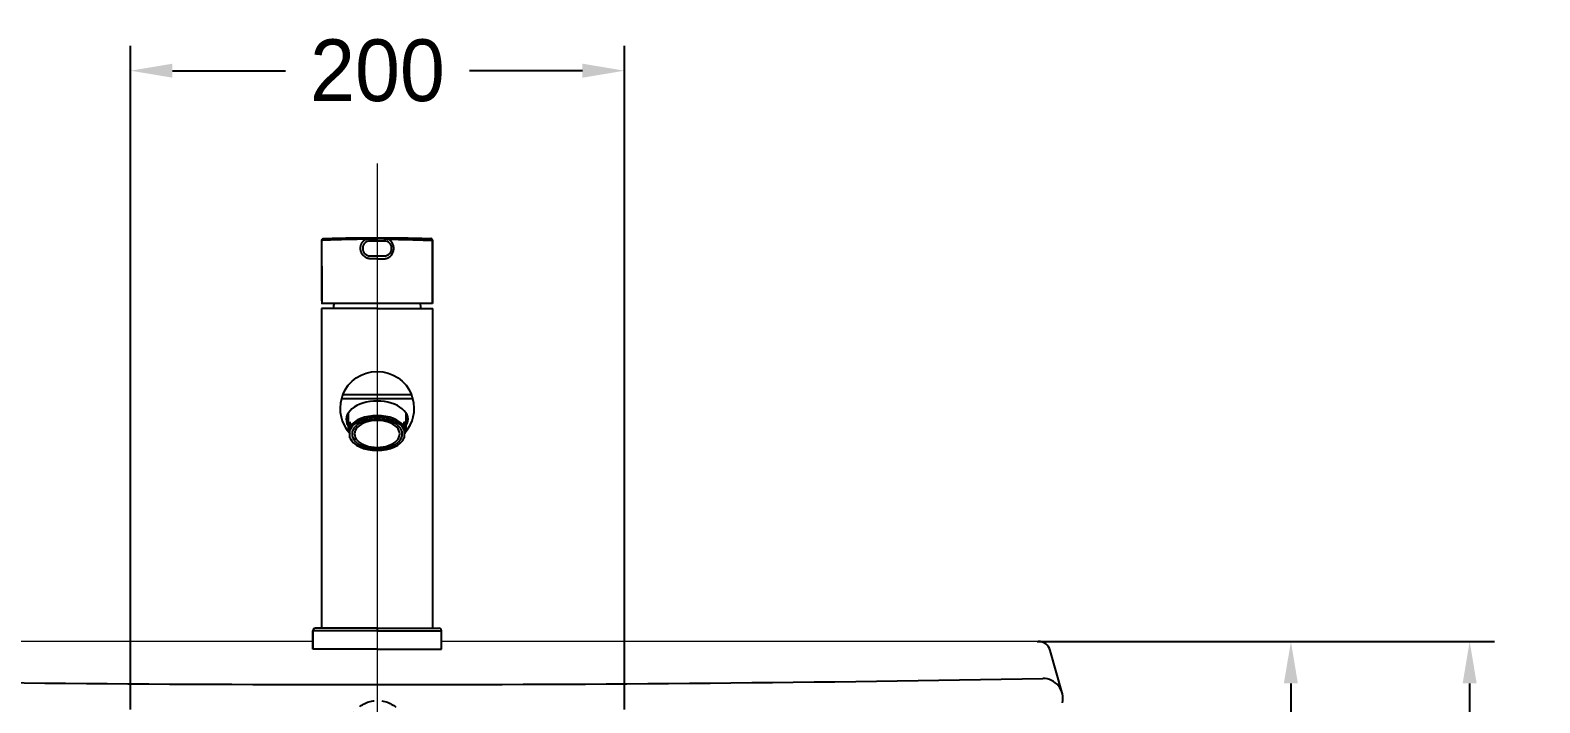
# Model space of a CAD drawing. Header units: millimetres. Extents: x 0 to 3746, y -67 to 2530.
# Drawn here: x 306 to 917, y 938 to 1211 of the extents above; entities that cross this region are included whole.
import ezdxf
from ezdxf.lldxf.tags import DXFTag

# ---------------------------------------------------------------- set-up
doc = ezdxf.new("R2010")
doc.units = ezdxf.units.MM
doc.linetypes.add('DASHED2', pattern=[9.525, 6.35, -3.175])
for name, color, linetype in [('내부선 및 부속', 4, 'Continuous'), ('외형선', 3, 'Continuous'), ('점선', 6, 'DASHED2'), ('중심선', 1, 'DASHED'), ('치수선', 7, 'Continuous')]:
    doc.layers.add(name, color=color, linetype=linetype)
doc.styles.add('____', font='')
doc.styles.get('____').set_extended_font_data('굴림')
tags = doc.linetypes.add('DASHED', pattern=[25.72, 12.86, -12.86]).pattern_tags.tags
tags[6:7] = [DXFTag(74, 4), DXFTag(75, 0), DXFTag(340, '0'), DXFTag(46, 0.0), DXFTag(50, 0.0), DXFTag(44, 0.0), DXFTag(45, 0.0)]
tags[4:5] = [DXFTag(74, 4), DXFTag(75, 0), DXFTag(340, '0'), DXFTag(46, 0.0), DXFTag(50, 0.0), DXFTag(44, 0.0), DXFTag(45, 0.0)]
doc.dimstyles.new('MSADIM', dxfattribs={"dimtxt": 33, "dimasz": 17, "dimexe": 10, "dimexo": 7.5, "dimgap": 10, "dimtad": 0, "dimtih": 1, "dimtoh": 1, "dimdec": 0, "dimzin": 1, "dimdsep": 46, "dimtxsty": '____', "dimcen": 11.25, "dimadec": 0, "dimazin": 0, "dimtfac": 1, "dimtdec": 0, "dimtix": 1, "dimtmove": 0, "dimatfit": 3, "dimfxl": 0, "dimtolj": 1, "dimtzin": 1, "dimarcsym": 0})

# ---------------------------------------------------------------- blocks, each defined once
blk = doc.blocks.new('*D12')
at = {"layer": '치수선', "color": 0, "linetype": 'Continuous', "lineweight": -2}
for p, q in [((346.39, 935.84), (346.39, 1204.47)), ((546.39, 935.84), (546.39, 1204.47)), ((363.39, 1194.47), (409.1, 1194.47)), ((529.39, 1194.47), (483.69, 1194.47))]:
    blk.add_line(p, q, dxfattribs=at)
at = {"layer": '치수선', "color": 0, "linetype": 'Continuous'}
for points in [[(363.39, 1197.3), (363.39, 1191.63), (346.39, 1194.47)], [(529.39, 1197.3), (529.39, 1191.63), (546.39, 1194.47)]]:
    blk.add_solid(points, dxfattribs=at)
at = {"layer": '치수선', "color": 0, "linetype": 'Continuous', "insert": (446.39, 1194.47), "char_height": 25, "attachment_point": 5, "style": '____'}
blk.add_mtext('\\A1;200', dxfattribs=at)
blk = doc.blocks.new('*D13')
at = {"layer": '치수선', "color": 0, "linetype": 'Continuous', "lineweight": -2}
for p, q in [((80.45, 980.34), (80.45, 997.34)), ((179.02, 963.34), (70.45, 963.34)), ((80.45, 963.34), (80.45, 961.16)), ((316.39, 913.34), (70.45, 913.34)), ((80.45, 913.34), (80.45, 915.52)), ((80.45, 896.34), (80.45, 879.34))]:
    blk.add_line(p, q, dxfattribs=at)
at = {"layer": '치수선', "color": 0, "linetype": 'Continuous'}
for points in [[(77.62, 980.34), (83.28, 980.34), (80.45, 963.34)], [(77.62, 896.34), (83.28, 896.34), (80.45, 913.34)]]:
    blk.add_solid(points, dxfattribs=at)
at = {"layer": '치수선', "color": 0, "linetype": 'Continuous', "insert": (80.45, 938.34), "char_height": 25, "attachment_point": 5, "style": '____'}
blk.add_mtext('\\A1;50', dxfattribs=at)
blk = doc.blocks.new('*D8')
at = {"layer": '치수선', "color": 0, "linetype": 'Continuous', "lineweight": -2}
for p, q in [((713.5, 963.34), (898.56, 963.34)), ((888.56, 946.34), (888.56, 586.16)), ((888.56, 180.34), (888.56, 540.52)), ((546.26, 163.34), (898.56, 163.34))]:
    blk.add_line(p, q, dxfattribs=at)
at = {"layer": '치수선', "color": 0, "linetype": 'Continuous'}
for points in [[(885.73, 946.34), (891.4, 946.34), (888.56, 963.34)], [(885.73, 180.34), (891.4, 180.34), (888.56, 163.34)]]:
    blk.add_solid(points, dxfattribs=at)
at = {"layer": '치수선', "color": 0, "linetype": 'Continuous', "insert": (888.56, 563.34), "char_height": 25, "attachment_point": 5, "style": '____'}
blk.add_mtext('\\A1;800', dxfattribs=at)
blk = doc.blocks.new('*D18')
at = {"layer": '치수선', "color": 0, "linetype": 'Continuous', "lineweight": -2}
for p, q in [((745.76, 963.34), (826.19, 963.34)), ((816.19, 946.34), (816.19, 896.19)), ((816.19, 800.34), (816.19, 850.49)), ((479.97, 783.34), (826.19, 783.34))]:
    blk.add_line(p, q, dxfattribs=at)
at = {"layer": '치수선', "color": 0, "linetype": 'Continuous'}
for points in [[(813.35, 946.34), (819.02, 946.34), (816.19, 963.34)], [(813.35, 800.34), (819.02, 800.34), (816.19, 783.34)]]:
    blk.add_solid(points, dxfattribs=at)
at = {"layer": '치수선', "color": 0, "linetype": 'Continuous', "insert": (816.19, 873.34), "char_height": 25, "attachment_point": 5, "style": '____'}
blk.add_mtext('\\A1;180', dxfattribs=at)

msp = doc.modelspace()

# ---------------------------------------------------------------- linework, layer by layer
at = {"layer": '내부선 및 부속', "extrusion": (-1, -2.22045e-16, 6.12323e-17)}
for p, q in [((424.49, 1126.47), (424.49, 1126.47)), ((449.11, 1125.49), (443.41, 1125.49)), ((468.03, 1126.47), (468.03, 1126.47)), ((443.41, 1119.49), (449.11, 1119.49)), ((446.26, 1098.19), (423.76, 1098.19)), ((423.76, 1098.19), (423.76, 968.73)), ((446.26, 1098.19), (468.76, 1098.19)), ((468.76, 968.73), (468.76, 1098.19)), ((460.75, 1061.59), (431.78, 1061.59)), ((460.22, 1063.2), (432.31, 1063.2)), ((434.46, 1055.7), (434.46, 1049.79)), ((435.26, 1052.33), (435.26, 1050.32)), ((457.26, 1050.32), (457.26, 1052.33)), ((458.06, 1049.79), (458.06, 1055.7)), ((435.26, 1045.84), (435.26, 1048.92)), ((457.26, 1048.92), (457.26, 1045.84)), ((438.33, 1042.58), (438.67, 1042.39)), ((453.85, 1042.39), (454.19, 1042.58)), ((420.26, 967.69), (420.26, 960.19)), ((446.26, 967.69), (420.26, 967.69)), ((446.26, 968.69), (421.26, 968.69)), ((446.26, 968.69), (446.26, 967.69)), ((446.26, 968.69), (471.26, 968.69)), ((446.26, 967.69), (472.26, 967.69)), ((472.26, 960.19), (472.26, 967.69)), ((446.26, 960.19), (420.26, 960.19)), ((446.26, 960.19), (472.26, 960.19))]:
    msp.add_line(p, q, dxfattribs=at)
at = {"layer": '내부선 및 부속', "linetype": 'Continuous'}
msp.add_line((420.26, 960.19), (420.26, 967.69), dxfattribs=at)
at = {"layer": '내부선 및 부속'}
for centre, radius, start, end in [((443.41, 1122.49), 3, 90, 180), ((449.11, 1122.49), 3, 0, 90), ((443.41, 1122.49), 3, 180, 270), ((449.11, 1122.49), 3, 270, 0), ((456.97, 1098.09), 28.36, 175.72739, 178.8354), ((435.55, 1098.09), 28.36, 0, 4.27144), ((456.97, 1098.09), 28.36, 179.40006, 180), ((446.26, 1057.69), 15, 164.94334, 220.70873), ((446.26, 1057.69), 15, 319.29127, 15.05666), ((421.26, 967.69), 1, 90, 180), ((471.26, 967.69), 1, 0, 90), ((451.54, 16019.71), 15073.87, 268.956594, 269.980446), ((441.25, 16019.71), 15073.87, 270.019554, 271.043406), ((715.89, 940.34), 8, 346.70008, 91.08306)]:
    msp.add_arc(centre, radius, start, end, dxfattribs=at)
at = {"layer": '내부선 및 부속', "extrusion": (-6.12323e-17, -1.35963e-32, -1)}
for centre, radius, start, end in [((-446.26, 1057.69), 15, 21.52549, 90), ((-446.26, 1057.69), 15, 90, 158.47451), ((-423.51, 969.69), 1, 255.52124, 270), ((-469.01, 969.69), 1, 270, 284.47876)]:
    msp.add_arc(centre, radius, start, end, dxfattribs=at)
at = {"layer": '내부선 및 부속', "linetype": 'Continuous'}
msp.add_arc((421.26, 967.69), 1, 90, 180, dxfattribs=at)
at = {"layer": '내부선 및 부속'}
for centre, major_axis, start_param, end_param in [((446.26, 1053.24), (-12.5, 0), 4.712389, 6.619385), ((446.26, 1053.24), (-12.5, 0), 2.805393, 4.712389), ((446.26, 1049.79), (-11.8, 0), 5.912843, 6.653528), ((446.26, 1047.78), (-11.8, 0), 4.712389, 5.912843), ((446.26, 1047.38), (11.3, 0), 0.230941, 2.910651), ((446.26, 1047.38), (10.15, 0), 1.570796, 4.712389), ((446.26, 1047.38), (9.15, 0), 1.570796, 4.712389), ((446.26, 1047.78), (-11.8, 0), 3.511935, 4.712389), ((446.26, 1047.38), (-10.15, 0), 1.570796, 4.712389), ((446.26, 1047.38), (-9.15, 0), 1.570796, 4.712389), ((446.26, 1049.79), (-11.8, 0), 2.77125, 3.511935), ((446.26, 1047.38), (11.3, 0), 3.372534, 6.052244), ((446.26, 1047.78), (-11.8, 0), 0.834172, 0.834187), ((446.26, 1047.78), (-11.8, 0), 2.307406, 2.30742)]:
    msp.add_ellipse(centre, major_axis=major_axis, ratio=0.595228, start_param=start_param, end_param=end_param, dxfattribs=at)
for points, knots in [([(423.89, 1107.37), (423.89, 1107.44), (423.89, 1107.58), (423.89, 1107.79), (423.89, 1107.99), (423.89, 1108.2), (423.89, 1108.4), (423.89, 1108.61), (423.89, 1108.81), (423.89, 1109.02), (423.89, 1109.22), (423.89, 1109.43), (423.89, 1109.63), (423.89, 1109.83), (423.89, 1110.04), (423.89, 1110.24), (423.89, 1110.44), (423.89, 1110.64), (423.89, 1110.84), (423.89, 1111.04), (423.89, 1111.25), (423.89, 1111.45), (423.89, 1111.65), (423.89, 1111.85), (423.89, 1112.05), (423.89, 1112.25), (423.89, 1112.44), (423.89, 1112.64), (423.89, 1112.84), (423.89, 1113.04), (423.89, 1113.24), (423.89, 1113.44), (423.89, 1113.63), (423.89, 1113.83), (423.89, 1114.03), (423.89, 1114.22), (423.89, 1114.42), (423.89, 1114.61), (423.89, 1114.81), (423.9, 1115), (423.9, 1115.2), (423.9, 1115.39), (423.9, 1115.59), (423.9, 1115.78), (423.9, 1115.97), (423.9, 1116.17), (423.9, 1116.36), (423.9, 1116.55), (423.9, 1116.74), (423.9, 1116.93), (423.9, 1117.13), (423.9, 1117.32), (423.9, 1117.51), (423.9, 1117.7), (423.9, 1117.89), (423.9, 1118.08), (423.9, 1118.27), (423.9, 1118.45), (423.9, 1118.64), (423.9, 1118.83), (423.9, 1119.02), (423.9, 1119.21), (423.9, 1119.4), (423.9, 1119.58), (423.9, 1119.77), (423.9, 1119.96), (423.9, 1120.14), (423.9, 1120.33), (423.9, 1120.51), (423.9, 1120.7), (423.9, 1120.88), (423.9, 1121.07), (423.9, 1121.25), (423.9, 1121.43), (423.91, 1121.62), (423.91, 1121.8), (423.91, 1121.98), (423.91, 1122.17), (423.91, 1122.35), (423.91, 1122.53), (423.91, 1122.71), (423.91, 1122.89), (423.91, 1123.07), (423.91, 1123.25), (423.91, 1123.43), (423.91, 1123.61), (423.91, 1123.79), (423.91, 1123.97), (423.91, 1124.15), (423.91, 1124.33), (423.91, 1124.51), (423.91, 1124.69), (423.91, 1124.86), (423.91, 1125.04), (423.91, 1125.22), (423.91, 1125.39), (423.91, 1125.57), (423.91, 1125.69), (423.91, 1125.75)], [0, 0, 0, 0, 0.01106, 0.022107, 0.033141, 0.044161, 0.055168, 0.066161, 0.077142, 0.088108, 0.099062, 0.110002, 0.120929, 0.131842, 0.142743, 0.153629, 0.164502, 0.175362, 0.186209, 0.197042, 0.207861, 0.218667, 0.22946, 0.240239, 0.251005, 0.261757, 0.272496, 0.283222, 0.293933, 0.304632, 0.315316, 0.325988, 0.336645, 0.34729, 0.35792, 0.368537, 0.379141, 0.389731, 0.400307, 0.41087, 0.421419, 0.431955, 0.442477, 0.452985, 0.46348, 0.473961, 0.484429, 0.494882, 0.505322, 0.515749, 0.526162, 0.536561, 0.546946, 0.557318, 0.567676, 0.578021, 0.588351, 0.598668, 0.608971, 0.619261, 0.629536, 0.639798, 0.650046, 0.660281, 0.670501, 0.680708, 0.690901, 0.70108, 0.711246, 0.721397, 0.731535, 0.741659, 0.751769, 0.761865, 0.771948, 0.782016, 0.792071, 0.802111, 0.812138, 0.822151, 0.83215, 0.842135, 0.852107, 0.862064, 0.872007, 0.881937, 0.891852, 0.901754, 0.911641, 0.921515, 0.931375, 0.94122, 0.951052, 0.96087, 0.970673, 0.980463, 0.990238, 1, 1, 1, 1]), ([(423.9, 1115.28), (423.9, 1116.16), (423.91, 1117.04), (423.91, 1118.79), (423.91, 1119.67), (423.91, 1122.29), (423.91, 1124.02), (423.91, 1125.75)], [0, 0, 0, 0, 0.25, 0.25, 0.5, 0.5, 1, 1, 1, 1]), ([(423.91, 1125.87), (423.91, 1125.87), (423.91, 1125.88), (423.91, 1125.89), (423.91, 1125.91), (423.91, 1125.92), (423.91, 1125.93), (423.92, 1125.94), (423.92, 1125.96), (423.92, 1125.97), (423.92, 1125.98), (423.92, 1125.99), (423.93, 1126), (423.93, 1126.02), (423.93, 1126.03), (423.94, 1126.04), (423.94, 1126.05), (423.95, 1126.07), (423.95, 1126.08), (423.95, 1126.09), (423.96, 1126.1), (423.96, 1126.12), (423.97, 1126.13), (423.98, 1126.14), (423.98, 1126.15), (423.99, 1126.16), (424, 1126.17), (424, 1126.19), (424.01, 1126.2), (424.02, 1126.21), (424.02, 1126.22), (424.03, 1126.23), (424.04, 1126.24), (424.05, 1126.25), (424.06, 1126.26), (424.07, 1126.27), (424.08, 1126.28), (424.09, 1126.29), (424.1, 1126.3), (424.11, 1126.31), (424.12, 1126.32), (424.13, 1126.33), (424.15, 1126.35), (424.16, 1126.36), (424.18, 1126.37), (424.19, 1126.38), (424.21, 1126.39), (424.23, 1126.4), (424.25, 1126.41), (424.27, 1126.42), (424.29, 1126.43), (424.31, 1126.43), (424.33, 1126.44), (424.35, 1126.45), (424.37, 1126.45), (424.39, 1126.46), (424.42, 1126.46), (424.44, 1126.47), (424.47, 1126.47), (424.48, 1126.47), (424.49, 1126.47)], [0, 0, 0, 0, 0.012764, 0.025613, 0.038546, 0.051561, 0.064659, 0.077839, 0.091102, 0.104447, 0.117876, 0.13139, 0.144988, 0.158669, 0.172428, 0.186262, 0.200166, 0.214137, 0.22817, 0.242262, 0.256408, 0.270605, 0.284848, 0.299135, 0.313462, 0.327825, 0.342221, 0.356647, 0.371101, 0.385579, 0.400079, 0.4146, 0.429139, 0.443696, 0.458268, 0.472854, 0.487452, 0.50302, 0.51932, 0.536344, 0.554085, 0.572531, 0.591669, 0.611483, 0.631954, 0.653061, 0.67478, 0.697081, 0.719933, 0.743303, 0.767167, 0.791509, 0.816307, 0.841538, 0.867172, 0.893176, 0.919511, 0.946129, 0.972979, 1, 1, 1, 1]), ([(423.91, 1125.87), (423.91, 1125.87), (423.91, 1125.88), (423.91, 1125.89), (423.91, 1125.91), (423.91, 1125.92), (423.91, 1125.93), (423.92, 1125.94), (423.92, 1125.96), (423.92, 1125.97), (423.92, 1125.98), (423.92, 1125.99), (423.93, 1126.01), (423.93, 1126.02), (423.93, 1126.03), (423.94, 1126.04), (423.94, 1126.05), (423.94, 1126.07), (423.95, 1126.08), (423.95, 1126.09), (423.96, 1126.1), (423.96, 1126.12), (423.97, 1126.13), (423.98, 1126.14), (423.98, 1126.15), (423.99, 1126.16), (423.99, 1126.17), (424, 1126.19), (424.01, 1126.2), (424.02, 1126.21), (424.02, 1126.22), (424.03, 1126.23), (424.04, 1126.24), (424.05, 1126.25), (424.06, 1126.26), (424.07, 1126.27), (424.09, 1126.29), (424.12, 1126.32), (424.16, 1126.36), (424.21, 1126.39), (424.25, 1126.41), (424.28, 1126.43), (424.31, 1126.43), (424.33, 1126.44), (424.35, 1126.45), (424.37, 1126.45), (424.4, 1126.46), (424.42, 1126.46), (424.44, 1126.47), (424.47, 1126.47), (424.48, 1126.47), (424.49, 1126.47)], [0, 0, 0, 0, 0.013002, 0.026054, 0.039157, 0.052311, 0.065518, 0.078777, 0.092088, 0.105453, 0.118872, 0.132344, 0.145872, 0.159454, 0.173092, 0.186785, 0.200535, 0.214342, 0.228206, 0.242127, 0.256106, 0.270143, 0.284239, 0.298395, 0.312609, 0.326883, 0.341218, 0.355613, 0.370069, 0.384586, 0.399165, 0.413806, 0.428509, 0.443274, 0.458103, 0.472994, 0.48795, 0.550223, 0.613074, 0.67652, 0.740579, 0.766472, 0.792376, 0.81829, 0.844216, 0.870152, 0.896099, 0.922058, 0.948027, 0.974008, 1, 1, 1, 1]), ([(441.66, 1126.22), (441.63, 1126.22), (441.58, 1126.22), (441.5, 1126.22), (441.42, 1126.22), (441.33, 1126.22), (441.25, 1126.22), (441.17, 1126.22), (441.09, 1126.21), (441.01, 1126.21), (440.93, 1126.21), (440.84, 1126.21), (440.76, 1126.21), (440.68, 1126.21), (440.6, 1126.21), (440.51, 1126.21), (440.43, 1126.21), (440.34, 1126.21), (440.26, 1126.21), (440.18, 1126.2), (440.09, 1126.2), (440.01, 1126.2), (439.92, 1126.2), (439.83, 1126.2), (439.75, 1126.2), (439.66, 1126.2), (439.58, 1126.2), (439.49, 1126.2), (439.4, 1126.19), (439.32, 1126.19), (439.23, 1126.19), (439.14, 1126.19), (439.06, 1126.19), (438.97, 1126.19), (438.88, 1126.19), (438.79, 1126.19), (438.7, 1126.18), (438.61, 1126.18), (438.53, 1126.18), (438.44, 1126.18), (438.35, 1126.18), (438.26, 1126.18), (438.17, 1126.18), (438.08, 1126.17), (437.99, 1126.17), (437.9, 1126.17), (437.81, 1126.17), (437.72, 1126.17), (437.63, 1126.17), (437.53, 1126.17), (437.44, 1126.16), (437.35, 1126.16), (437.26, 1126.16), (437.17, 1126.16), (437.08, 1126.16), (436.98, 1126.16), (436.89, 1126.15), (436.8, 1126.15), (436.71, 1126.15), (436.61, 1126.15), (436.52, 1126.15), (436.43, 1126.15), (436.34, 1126.14), (436.24, 1126.14), (436.15, 1126.14), (436.05, 1126.14), (435.96, 1126.14), (435.87, 1126.13), (435.77, 1126.13), (435.68, 1126.13), (435.58, 1126.13), (435.49, 1126.13), (435.4, 1126.13), (435.3, 1126.12), (435.21, 1126.12), (435.11, 1126.12), (435.02, 1126.12), (434.92, 1126.12), (434.82, 1126.11), (434.73, 1126.11), (434.63, 1126.11), (434.54, 1126.11), (434.44, 1126.1), (434.35, 1126.1), (434.25, 1126.1), (434.15, 1126.1), (434.06, 1126.1), (433.96, 1126.09), (433.87, 1126.09), (433.77, 1126.09), (433.67, 1126.09), (433.58, 1126.08), (433.48, 1126.08), (433.38, 1126.08), (433.29, 1126.08), (433.19, 1126.08), (433.09, 1126.07), (433, 1126.07), (432.9, 1126.07), (432.8, 1126.07), (432.71, 1126.06), (432.61, 1126.06), (432.51, 1126.06), (432.42, 1126.06), (432.32, 1126.05), (432.22, 1126.05), (432.13, 1126.05), (432.03, 1126.05), (431.9, 1126.04), (431.73, 1126.04), (431.53, 1126.03), (431.33, 1126.03), (431.13, 1126.02), (430.94, 1126.02), (430.74, 1126.01), (430.55, 1126.01), (430.37, 1126), (430.18, 1125.99), (430, 1125.99), (429.82, 1125.98), (429.64, 1125.98), (429.47, 1125.97), (429.3, 1125.97), (429.13, 1125.96), (428.96, 1125.96), (428.8, 1125.95), (428.63, 1125.95), (428.47, 1125.94), (428.32, 1125.94), (428.16, 1125.93), (428.01, 1125.93), (427.86, 1125.92), (427.71, 1125.92), (427.56, 1125.91), (427.42, 1125.91), (427.28, 1125.9), (427.14, 1125.9), (427, 1125.89), (426.87, 1125.89), (426.74, 1125.88), (426.6, 1125.88), (426.48, 1125.87), (426.35, 1125.87), (426.23, 1125.86), (426.1, 1125.86), (425.98, 1125.85), (425.87, 1125.85), (425.75, 1125.84), (425.64, 1125.84), (425.53, 1125.83), (425.42, 1125.83), (425.31, 1125.82), (425.2, 1125.82), (425.1, 1125.81), (425, 1125.81), (424.9, 1125.8), (424.8, 1125.8), (424.7, 1125.79), (424.61, 1125.79), (424.51, 1125.78), (424.42, 1125.78), (424.33, 1125.77), (424.25, 1125.77), (424.16, 1125.77), (424.07, 1125.76), (423.99, 1125.76), (423.94, 1125.75), (423.91, 1125.75)], [0, 0, 0, 0, 0.003672, 0.007358, 0.011058, 0.014773, 0.018502, 0.022246, 0.026004, 0.029777, 0.033564, 0.037366, 0.041181, 0.045012, 0.048857, 0.052716, 0.05659, 0.060478, 0.06438, 0.068297, 0.072229, 0.076174, 0.080135, 0.08411, 0.088099, 0.092103, 0.096121, 0.100153, 0.1042, 0.108262, 0.112338, 0.116428, 0.120533, 0.124653, 0.128786, 0.132935, 0.137097, 0.141275, 0.145466, 0.149673, 0.153893, 0.158128, 0.162378, 0.166642, 0.170921, 0.175214, 0.179521, 0.183843, 0.18818, 0.192531, 0.196896, 0.201276, 0.20567, 0.210079, 0.214503, 0.218941, 0.223393, 0.22786, 0.232342, 0.236837, 0.241348, 0.245873, 0.250412, 0.254966, 0.259535, 0.264118, 0.268715, 0.273328, 0.277954, 0.282595, 0.287251, 0.291921, 0.296606, 0.301305, 0.306019, 0.310748, 0.315491, 0.320248, 0.32502, 0.329807, 0.334608, 0.339424, 0.344255, 0.3491, 0.353959, 0.358834, 0.363723, 0.368626, 0.373544, 0.378477, 0.383425, 0.388387, 0.393363, 0.398355, 0.403361, 0.408382, 0.413417, 0.418468, 0.423533, 0.428612, 0.433707, 0.438816, 0.44394, 0.449079, 0.454232, 0.459401, 0.464584, 0.469781, 0.474994, 0.48607, 0.497076, 0.508011, 0.518875, 0.529669, 0.540392, 0.551045, 0.561626, 0.572137, 0.582578, 0.592947, 0.603246, 0.613474, 0.623631, 0.633717, 0.643732, 0.653677, 0.66355, 0.673352, 0.683083, 0.692743, 0.702332, 0.71185, 0.721296, 0.730672, 0.739976, 0.749209, 0.75837, 0.767461, 0.776479, 0.785427, 0.794303, 0.803108, 0.811842, 0.820504, 0.829095, 0.837614, 0.846062, 0.854438, 0.862743, 0.870977, 0.879138, 0.887229, 0.895248, 0.903195, 0.911071, 0.918875, 0.926608, 0.934269, 0.941859, 0.949377, 0.956824, 0.964199, 0.971502, 0.978734, 0.985894, 0.992983, 1, 1, 1, 1]), ([(423.91, 1125.87), (423.91, 1125.85), (423.91, 1125.83), (423.91, 1125.79), (423.91, 1125.77), (423.91, 1125.75)], [0, 0, 0, 0, 0.5, 0.5, 1, 1, 1, 1]), ([(424.49, 1126.47), (424.5, 1126.47), (424.53, 1126.47), (424.57, 1126.47), (424.61, 1126.47), (424.65, 1126.47), (424.7, 1126.48), (424.74, 1126.48), (424.78, 1126.48), (424.82, 1126.48), (424.86, 1126.48), (424.91, 1126.48), (424.95, 1126.48), (424.99, 1126.49), (425.03, 1126.49), (425.08, 1126.49), (425.12, 1126.49), (425.16, 1126.49), (425.21, 1126.49), (425.25, 1126.49), (425.29, 1126.5), (425.34, 1126.5), (425.38, 1126.5), (425.43, 1126.5), (425.47, 1126.5), (425.52, 1126.5), (425.56, 1126.5), (425.61, 1126.51), (425.65, 1126.51), (425.7, 1126.51), (425.74, 1126.51), (425.79, 1126.51), (425.83, 1126.51), (425.88, 1126.52), (425.92, 1126.52), (425.97, 1126.52), (426.02, 1126.52), (426.06, 1126.52), (426.11, 1126.52), (426.16, 1126.52), (426.21, 1126.53), (426.25, 1126.53), (426.3, 1126.53), (426.35, 1126.53), (426.4, 1126.53), (426.44, 1126.53), (426.49, 1126.53), (426.54, 1126.54), (426.59, 1126.54), (426.64, 1126.54), (426.69, 1126.54), (426.74, 1126.54), (426.79, 1126.54), (426.83, 1126.55), (426.88, 1126.55), (426.93, 1126.55), (426.98, 1126.55), (427.03, 1126.55), (427.08, 1126.55), (427.13, 1126.55), (427.19, 1126.56), (427.24, 1126.56), (427.29, 1126.56), (427.34, 1126.56), (427.39, 1126.56), (427.44, 1126.56), (427.49, 1126.57), (427.54, 1126.57), (427.6, 1126.57), (427.65, 1126.57), (427.7, 1126.57), (427.75, 1126.57), (427.81, 1126.57), (427.86, 1126.58), (427.91, 1126.58), (427.97, 1126.58), (428.02, 1126.58), (428.07, 1126.58), (428.13, 1126.58), (428.18, 1126.59), (428.23, 1126.59), (428.29, 1126.59), (428.34, 1126.59), (428.4, 1126.59), (428.45, 1126.59), (428.51, 1126.59), (428.74, 1126.6), (429.15, 1126.61), (429.76, 1126.63), (430.39, 1126.64), (431.04, 1126.66), (431.7, 1126.68), (432.38, 1126.69), (433.07, 1126.71), (433.78, 1126.72), (434.5, 1126.73), (435.23, 1126.75), (435.97, 1126.76), (436.72, 1126.77), (437.48, 1126.78), (438.25, 1126.79), (439.02, 1126.8), (439.6, 1126.81), (439.96, 1126.81), (440.12, 1126.81), (440.28, 1126.82), (440.44, 1126.82), (440.6, 1126.82), (440.75, 1126.82), (440.91, 1126.82), (441.07, 1126.82), (441.23, 1126.82), (441.39, 1126.82), (441.55, 1126.83), (441.71, 1126.83), (441.87, 1126.83), (442.03, 1126.83), (442.19, 1126.83), (442.35, 1126.83), (442.51, 1126.83), (442.67, 1126.83), (442.83, 1126.83), (443, 1126.83), (443.16, 1126.84), (443.32, 1126.84), (443.48, 1126.84), (443.64, 1126.84), (443.8, 1126.84), (443.97, 1126.84), (444.13, 1126.84), (444.29, 1126.84), (444.46, 1126.84), (444.62, 1126.84), (444.78, 1126.84), (444.95, 1126.84), (445.11, 1126.84), (445.27, 1126.84), (445.44, 1126.84), (445.6, 1126.84), (445.77, 1126.84), (445.93, 1126.84), (446.1, 1126.84), (446.21, 1126.84), (446.26, 1126.84)], [0, 0, 0, 0, 0.002964, 0.005926, 0.008887, 0.011846, 0.014804, 0.017761, 0.020716, 0.02367, 0.026623, 0.029574, 0.032524, 0.035473, 0.038421, 0.041367, 0.044313, 0.047257, 0.0502, 0.053142, 0.056083, 0.059023, 0.061963, 0.064901, 0.067838, 0.070774, 0.073709, 0.076644, 0.079578, 0.08251, 0.085442, 0.088374, 0.091304, 0.094234, 0.097163, 0.100092, 0.10302, 0.105947, 0.108874, 0.1118, 0.114726, 0.117651, 0.120575, 0.1235, 0.126424, 0.129347, 0.13227, 0.135193, 0.138115, 0.141037, 0.143959, 0.146881, 0.149802, 0.152723, 0.155645, 0.158566, 0.161486, 0.164407, 0.167328, 0.170249, 0.173169, 0.17609, 0.179011, 0.181932, 0.184853, 0.187774, 0.190695, 0.193617, 0.196538, 0.19946, 0.202382, 0.205305, 0.208228, 0.211151, 0.214074, 0.216998, 0.219922, 0.222847, 0.225772, 0.228698, 0.231624, 0.234551, 0.237479, 0.240407, 0.243335, 0.246265, 0.249195, 0.280337, 0.311452, 0.34257, 0.373723, 0.404959, 0.436212, 0.467513, 0.498895, 0.530271, 0.561594, 0.592894, 0.624203, 0.655437, 0.686651, 0.717876, 0.749145, 0.755401, 0.761654, 0.767906, 0.774156, 0.780403, 0.78665, 0.792895, 0.79914, 0.805384, 0.811627, 0.817871, 0.824114, 0.830358, 0.836603, 0.842848, 0.849095, 0.855343, 0.861592, 0.867844, 0.874097, 0.880353, 0.886612, 0.892873, 0.899138, 0.905406, 0.911678, 0.917953, 0.924233, 0.930517, 0.936805, 0.943099, 0.949398, 0.955702, 0.962011, 0.968327, 0.974648, 0.980976, 0.98731, 0.993652, 1, 1, 1, 1]), ([(443.55, 1118.3), (443.54, 1118.3), (443.52, 1118.3), (443.49, 1118.3), (443.46, 1118.3), (443.43, 1118.3), (443.4, 1118.3), (443.38, 1118.31), (443.35, 1118.31), (443.32, 1118.31), (443.29, 1118.31), (443.26, 1118.31), (443.23, 1118.32), (443.2, 1118.32), (443.17, 1118.32), (443.14, 1118.32), (443.12, 1118.33), (443.09, 1118.33), (443.06, 1118.33), (443.03, 1118.34), (443, 1118.34), (442.97, 1118.35), (442.95, 1118.35), (442.92, 1118.36), (442.89, 1118.36), (442.86, 1118.37), (442.83, 1118.37), (442.8, 1118.38), (442.78, 1118.38), (442.75, 1118.39), (442.72, 1118.39), (442.69, 1118.4), (442.66, 1118.41), (442.64, 1118.41), (442.61, 1118.42), (442.58, 1118.43), (442.55, 1118.44), (442.52, 1118.44), (442.5, 1118.45), (442.47, 1118.46), (442.44, 1118.47), (442.41, 1118.48), (442.38, 1118.49), (442.36, 1118.49), (442.33, 1118.5), (442.3, 1118.51), (442.27, 1118.52), (442.15, 1118.57), (441.93, 1118.66), (441.63, 1118.81), (441.34, 1118.99), (441.07, 1119.2), (440.81, 1119.43), (440.58, 1119.68), (440.36, 1119.95), (440.15, 1120.27), (439.95, 1120.65), (439.77, 1121.08), (439.64, 1121.53), (439.56, 1121.99), (439.53, 1122.46), (439.54, 1122.89), (439.59, 1123.27), (439.66, 1123.61), (439.76, 1123.94), (439.89, 1124.27), (440.04, 1124.57), (440.21, 1124.87), (440.41, 1125.15), (440.56, 1125.34), (440.67, 1125.45), (440.71, 1125.5), (440.76, 1125.54), (440.8, 1125.59), (440.85, 1125.63), (440.89, 1125.67), (440.94, 1125.71), (440.99, 1125.76), (441.04, 1125.8), (441.08, 1125.84), (441.13, 1125.87), (441.18, 1125.91), (441.23, 1125.95), (441.28, 1125.99), (441.34, 1126.02), (441.39, 1126.06), (441.44, 1126.09), (441.49, 1126.12), (441.55, 1126.16), (441.6, 1126.19), (441.64, 1126.21), (441.66, 1126.22)], [0, 0, 0, 0, 0.002658, 0.005314, 0.007968, 0.010619, 0.013269, 0.015916, 0.018562, 0.021206, 0.023848, 0.02649, 0.029129, 0.031768, 0.034406, 0.037042, 0.039678, 0.042314, 0.044949, 0.047583, 0.050218, 0.052852, 0.055486, 0.058121, 0.060756, 0.063391, 0.066027, 0.068664, 0.071301, 0.073939, 0.076579, 0.07922, 0.081862, 0.084506, 0.087151, 0.089798, 0.092447, 0.095098, 0.097751, 0.100407, 0.103065, 0.105725, 0.108388, 0.111054, 0.113723, 0.116395, 0.11907, 0.121749, 0.152939, 0.184005, 0.215157, 0.246605, 0.278292, 0.3098, 0.341343, 0.373138, 0.415702, 0.457931, 0.500353, 0.543038, 0.585266, 0.627561, 0.659344, 0.690857, 0.72231, 0.753911, 0.785189, 0.816248, 0.847291, 0.87852, 0.884373, 0.89021, 0.896033, 0.901844, 0.907642, 0.913431, 0.919211, 0.924983, 0.93075, 0.936512, 0.942271, 0.948028, 0.953785, 0.959543, 0.965303, 0.971068, 0.976838, 0.982614, 0.988399, 0.994194, 1, 1, 1, 1]), ([(441.66, 1126.22), (441.67, 1126.22), (441.7, 1126.23), (441.74, 1126.24), (441.79, 1126.24), (441.83, 1126.25), (441.87, 1126.26), (441.92, 1126.27), (441.96, 1126.27), (442, 1126.28), (442.05, 1126.29), (442.09, 1126.29), (442.14, 1126.3), (442.18, 1126.3), (442.23, 1126.31), (442.28, 1126.32), (442.32, 1126.32), (442.37, 1126.33), (442.41, 1126.33), (442.46, 1126.34), (442.51, 1126.34), (442.55, 1126.34), (442.6, 1126.35), (442.65, 1126.35), (442.69, 1126.36), (442.74, 1126.36), (442.79, 1126.36), (442.84, 1126.37), (442.89, 1126.37), (442.94, 1126.37), (442.98, 1126.38), (443.03, 1126.38), (443.08, 1126.38), (443.13, 1126.38), (443.18, 1126.38), (443.23, 1126.38), (443.28, 1126.39), (443.33, 1126.39), (443.38, 1126.39), (443.43, 1126.39), (443.48, 1126.39), (443.52, 1126.39), (443.53, 1126.39)], [0, 0, 0, 0, 0.023127, 0.046347, 0.06966, 0.093066, 0.116565, 0.140157, 0.163843, 0.187622, 0.211494, 0.235461, 0.259521, 0.283676, 0.307926, 0.332271, 0.356712, 0.381248, 0.405881, 0.43061, 0.455436, 0.48036, 0.505382, 0.530502, 0.555721, 0.58104, 0.606458, 0.631976, 0.657595, 0.683315, 0.709137, 0.73506, 0.761086, 0.787215, 0.813448, 0.839784, 0.866224, 0.892769, 0.919418, 0.946173, 0.973033, 1, 1, 1, 1]), ([(446.26, 1126.84), (446.29, 1126.84), (446.34, 1126.84), (446.42, 1126.84), (446.49, 1126.84), (446.57, 1126.84), (446.65, 1126.84), (446.73, 1126.84), (446.8, 1126.84), (446.88, 1126.84), (446.96, 1126.84), (447.04, 1126.84), (447.11, 1126.84), (447.19, 1126.84), (447.27, 1126.84), (447.35, 1126.84), (447.42, 1126.84), (447.5, 1126.84), (447.58, 1126.84), (447.65, 1126.84), (447.73, 1126.84), (447.81, 1126.84), (447.88, 1126.84), (447.96, 1126.84), (448.04, 1126.84), (448.12, 1126.84), (448.19, 1126.84), (448.27, 1126.84), (448.35, 1126.84), (448.42, 1126.84), (448.5, 1126.84), (448.57, 1126.84), (448.65, 1126.84), (448.73, 1126.84), (448.8, 1126.84), (448.88, 1126.84), (448.96, 1126.84), (449.03, 1126.84), (449.11, 1126.84), (449.19, 1126.84), (449.26, 1126.84), (449.34, 1126.84), (449.41, 1126.84), (449.49, 1126.84), (449.57, 1126.83), (449.64, 1126.83), (449.72, 1126.83), (449.79, 1126.83), (449.87, 1126.83), (449.94, 1126.83), (450.02, 1126.83), (450.1, 1126.83), (450.17, 1126.83), (450.25, 1126.83), (450.32, 1126.83), (450.4, 1126.83), (450.47, 1126.83), (450.55, 1126.83), (450.62, 1126.83), (450.7, 1126.83), (450.78, 1126.83), (450.85, 1126.83), (450.93, 1126.83), (451, 1126.83), (451.08, 1126.83), (451.15, 1126.82), (451.23, 1126.82), (451.3, 1126.82), (451.38, 1126.82), (451.45, 1126.82), (451.53, 1126.82), (451.6, 1126.82), (451.68, 1126.82), (451.75, 1126.82), (451.82, 1126.82), (451.9, 1126.82), (451.97, 1126.82), (452.05, 1126.82), (452.12, 1126.82), (452.2, 1126.82), (452.27, 1126.81), (452.35, 1126.81), (452.42, 1126.81), (452.49, 1126.81), (452.57, 1126.81), (452.64, 1126.81), (452.96, 1126.81), (453.5, 1126.8), (454.28, 1126.79), (455.05, 1126.78), (455.81, 1126.77), (456.56, 1126.76), (457.3, 1126.75), (458.03, 1126.73), (458.75, 1126.72), (459.45, 1126.71), (460.15, 1126.69), (460.82, 1126.68), (461.49, 1126.66), (462.13, 1126.64), (462.76, 1126.63), (463.37, 1126.61), (463.81, 1126.6), (464.08, 1126.59), (464.19, 1126.59), (464.31, 1126.59), (464.42, 1126.58), (464.54, 1126.58), (464.65, 1126.58), (464.76, 1126.57), (464.87, 1126.57), (464.99, 1126.57), (465.1, 1126.56), (465.2, 1126.56), (465.31, 1126.56), (465.42, 1126.55), (465.53, 1126.55), (465.63, 1126.55), (465.74, 1126.54), (465.84, 1126.54), (465.95, 1126.54), (466.05, 1126.53), (466.15, 1126.53), (466.25, 1126.53), (466.35, 1126.52), (466.45, 1126.52), (466.55, 1126.52), (466.65, 1126.51), (466.75, 1126.51), (466.84, 1126.51), (466.94, 1126.51), (467.04, 1126.5), (467.13, 1126.5), (467.22, 1126.5), (467.32, 1126.49), (467.41, 1126.49), (467.5, 1126.49), (467.59, 1126.48), (467.68, 1126.48), (467.77, 1126.48), (467.86, 1126.47), (467.95, 1126.47), (468, 1126.47), (468.03, 1126.47)], [0, 0, 0, 0, 0.002988, 0.005974, 0.008959, 0.011943, 0.014925, 0.017905, 0.020884, 0.023861, 0.026837, 0.029812, 0.032785, 0.035757, 0.038728, 0.041697, 0.044666, 0.047633, 0.050598, 0.053563, 0.056526, 0.059488, 0.06245, 0.06541, 0.068369, 0.071327, 0.074284, 0.07724, 0.080195, 0.083149, 0.086102, 0.089054, 0.092006, 0.094957, 0.097907, 0.100856, 0.103804, 0.106752, 0.109699, 0.112645, 0.115591, 0.118536, 0.12148, 0.124424, 0.127368, 0.130311, 0.133253, 0.136195, 0.139137, 0.142078, 0.145019, 0.147959, 0.150899, 0.153839, 0.156778, 0.159718, 0.162657, 0.165595, 0.168534, 0.171473, 0.174411, 0.177349, 0.180288, 0.183226, 0.186164, 0.189102, 0.192041, 0.194979, 0.197917, 0.200856, 0.203795, 0.206734, 0.209673, 0.212612, 0.215552, 0.218491, 0.221432, 0.224372, 0.227313, 0.230254, 0.233196, 0.236138, 0.23908, 0.242023, 0.244967, 0.247911, 0.250855, 0.282114, 0.313336, 0.344554, 0.375797, 0.407096, 0.438393, 0.469719, 0.501106, 0.532477, 0.563774, 0.595031, 0.626277, 0.657419, 0.688533, 0.719652, 0.750806, 0.75703, 0.763252, 0.769471, 0.775688, 0.781902, 0.788115, 0.794326, 0.800535, 0.806744, 0.812951, 0.819158, 0.825364, 0.83157, 0.837777, 0.843983, 0.850191, 0.856399, 0.862608, 0.868819, 0.875031, 0.881245, 0.887461, 0.89368, 0.899901, 0.906125, 0.912352, 0.918583, 0.924817, 0.931055, 0.937297, 0.943544, 0.949795, 0.956051, 0.962312, 0.968579, 0.974851, 0.981129, 0.987413, 0.993703, 1, 1, 1, 1]), ([(448.97, 1118.3), (449.42, 1118.3), (449.86, 1118.38), (450.48, 1118.61), (450.68, 1118.7), (451.07, 1118.92), (451.44, 1119.18), (451.94, 1119.65), (452.34, 1120.2), (452.66, 1120.82), (452.88, 1121.48), (452.99, 1122.18), (452.99, 1122.89), (452.88, 1123.58), (452.66, 1124.24), (452.34, 1124.86), (451.79, 1125.58), (451.26, 1126), (450.87, 1126.22)], [0, 0, 0, 0, 0.125, 0.125, 0.1875, 0.1875, 0.25, 0.3125, 0.375, 0.4375, 0.5, 0.5625, 0.625, 0.6875, 0.75, 0.8125, 0.875, 1, 1, 1, 1]), ([(448.99, 1126.39), (449.01, 1126.39), (449.04, 1126.39), (449.09, 1126.39), (449.14, 1126.39), (449.19, 1126.39), (449.24, 1126.39), (449.29, 1126.38), (449.34, 1126.38), (449.39, 1126.38), (449.44, 1126.38), (449.49, 1126.38), (449.54, 1126.38), (449.59, 1126.37), (449.64, 1126.37), (449.68, 1126.37), (449.73, 1126.36), (449.78, 1126.36), (449.83, 1126.36), (449.88, 1126.35), (449.92, 1126.35), (449.97, 1126.34), (450.02, 1126.34), (450.06, 1126.34), (450.11, 1126.33), (450.16, 1126.33), (450.2, 1126.32), (450.25, 1126.32), (450.29, 1126.31), (450.34, 1126.3), (450.38, 1126.3), (450.43, 1126.29), (450.47, 1126.29), (450.52, 1126.28), (450.56, 1126.27), (450.61, 1126.27), (450.65, 1126.26), (450.69, 1126.25), (450.74, 1126.24), (450.78, 1126.24), (450.82, 1126.23), (450.85, 1126.22), (450.87, 1126.22)], [0, 0, 0, 0, 0.026967, 0.053828, 0.080583, 0.107233, 0.133777, 0.160218, 0.186554, 0.212787, 0.238916, 0.264942, 0.290866, 0.316688, 0.342408, 0.368027, 0.393545, 0.418963, 0.444282, 0.469501, 0.494621, 0.519643, 0.544567, 0.569393, 0.594122, 0.618755, 0.643291, 0.667732, 0.692077, 0.716326, 0.740481, 0.764542, 0.788508, 0.812381, 0.836159, 0.859844, 0.883436, 0.906935, 0.930341, 0.953653, 0.976873, 1, 1, 1, 1]), ([(450.87, 1126.22), (451.32, 1126.22), (452, 1126.21), (452.68, 1126.2), (453.12, 1126.2), (454.24, 1126.18), (455.32, 1126.16), (456.6, 1126.14), (457.02, 1126.13), (457.86, 1126.11), (458.28, 1126.1), (459.09, 1126.08), (459.5, 1126.07), (460.09, 1126.06), (460.29, 1126.05), (460.68, 1126.04), (460.87, 1126.04), (461.44, 1126.02), (461.81, 1126.01), (462.54, 1125.99), (462.9, 1125.97), (463.6, 1125.95), (463.94, 1125.94), (464.44, 1125.92), (464.61, 1125.92), (464.93, 1125.9), (465.1, 1125.9), (465.58, 1125.88), (465.89, 1125.87), (466.34, 1125.85), (466.49, 1125.84), (466.78, 1125.83), (466.92, 1125.83), (467.34, 1125.81), (467.61, 1125.8), (468.12, 1125.78), (468.37, 1125.77), (468.61, 1125.75)], [0, 0, 0, 0, 0.0625, 0.09375, 0.09375, 0.125, 0.25, 0.25, 0.3125, 0.3125, 0.375, 0.375, 0.4375, 0.4375, 0.46875, 0.46875, 0.5, 0.5, 0.5625, 0.5625, 0.625, 0.625, 0.6875, 0.6875, 0.71875, 0.71875, 0.75, 0.75, 0.8125, 0.8125, 0.84375, 0.84375, 0.875, 0.875, 0.9375, 0.9375, 1, 1, 1, 1]), ([(468.61, 1125.87), (468.61, 1125.87), (468.61, 1125.88), (468.61, 1125.89), (468.61, 1125.91), (468.61, 1125.92), (468.61, 1125.93), (468.61, 1125.94), (468.61, 1125.96), (468.6, 1125.97), (468.6, 1125.98), (468.6, 1125.99), (468.6, 1126.01), (468.59, 1126.02), (468.59, 1126.03), (468.59, 1126.04), (468.58, 1126.06), (468.58, 1126.07), (468.57, 1126.08), (468.57, 1126.09), (468.56, 1126.1), (468.56, 1126.12), (468.55, 1126.13), (468.55, 1126.14), (468.54, 1126.15), (468.54, 1126.16), (468.53, 1126.17), (468.52, 1126.19), (468.52, 1126.2), (468.51, 1126.21), (468.5, 1126.22), (468.49, 1126.23), (468.48, 1126.24), (468.47, 1126.25), (468.47, 1126.26), (468.46, 1126.27), (468.44, 1126.29), (468.41, 1126.32), (468.36, 1126.36), (468.31, 1126.39), (468.27, 1126.41), (468.24, 1126.43), (468.22, 1126.43), (468.19, 1126.44), (468.17, 1126.45), (468.15, 1126.45), (468.13, 1126.46), (468.1, 1126.46), (468.08, 1126.47), (468.06, 1126.47), (468.04, 1126.47), (468.03, 1126.47)], [0, 0, 0, 0, 0.012988, 0.026027, 0.039118, 0.05226, 0.065455, 0.078702, 0.092003, 0.105357, 0.118766, 0.132229, 0.145747, 0.159321, 0.172951, 0.186637, 0.20038, 0.21418, 0.228037, 0.241953, 0.255927, 0.26996, 0.284052, 0.298204, 0.312415, 0.326687, 0.34102, 0.355414, 0.369869, 0.384386, 0.398965, 0.413607, 0.428311, 0.443079, 0.45791, 0.472805, 0.487764, 0.549955, 0.612782, 0.676263, 0.740414, 0.766322, 0.792242, 0.818173, 0.844114, 0.870067, 0.896031, 0.922006, 0.947993, 0.973991, 1, 1, 1, 1]), ([(468.61, 1125.87), (468.61, 1125.87), (468.61, 1125.88), (468.61, 1125.89), (468.61, 1125.91), (468.61, 1125.92), (468.61, 1125.93), (468.61, 1125.94), (468.61, 1125.96), (468.6, 1125.97), (468.6, 1125.98), (468.6, 1125.99), (468.6, 1126), (468.59, 1126.02), (468.59, 1126.03), (468.59, 1126.04), (468.58, 1126.05), (468.58, 1126.07), (468.57, 1126.08), (468.57, 1126.09), (468.56, 1126.1), (468.56, 1126.12), (468.55, 1126.13), (468.55, 1126.14), (468.54, 1126.15), (468.53, 1126.16), (468.53, 1126.17), (468.52, 1126.19), (468.51, 1126.2), (468.51, 1126.21), (468.5, 1126.22), (468.49, 1126.23), (468.48, 1126.24), (468.47, 1126.25), (468.47, 1126.26), (468.46, 1126.27), (468.45, 1126.28), (468.44, 1126.29), (468.43, 1126.3), (468.41, 1126.31), (468.4, 1126.32), (468.39, 1126.34), (468.37, 1126.35), (468.36, 1126.36), (468.34, 1126.37), (468.33, 1126.38), (468.31, 1126.39), (468.29, 1126.4), (468.28, 1126.41), (468.26, 1126.42), (468.24, 1126.43), (468.22, 1126.43), (468.19, 1126.44), (468.17, 1126.45), (468.15, 1126.45), (468.13, 1126.46), (468.1, 1126.46), (468.08, 1126.47), (468.06, 1126.47), (468.04, 1126.47), (468.03, 1126.47)], [0, 0, 0, 0, 0.012772, 0.025629, 0.03857, 0.051593, 0.064699, 0.077886, 0.091156, 0.104507, 0.117941, 0.131459, 0.145061, 0.158746, 0.172509, 0.186348, 0.200257, 0.214233, 0.228272, 0.242369, 0.256521, 0.270724, 0.284974, 0.299267, 0.3136, 0.327969, 0.342371, 0.356803, 0.371262, 0.385745, 0.40025, 0.414775, 0.429318, 0.443878, 0.458452, 0.47304, 0.487639, 0.503597, 0.520249, 0.537587, 0.555603, 0.574286, 0.593623, 0.613597, 0.634191, 0.655382, 0.677147, 0.699457, 0.722282, 0.745588, 0.769356, 0.793569, 0.818206, 0.843246, 0.868659, 0.894414, 0.920472, 0.946791, 0.973319, 1, 1, 1, 1]), ([(468.61, 1125.87), (468.61, 1125.85), (468.61, 1125.83), (468.61, 1125.79), (468.61, 1125.77), (468.61, 1125.75)], [0, 0, 0, 0, 0.5, 0.5, 1, 1, 1, 1]), ([(468.64, 1107.37), (468.64, 1107.46), (468.64, 1107.64), (468.64, 1107.91), (468.64, 1108.19), (468.64, 1108.46), (468.64, 1108.74), (468.64, 1109.02), (468.63, 1109.3), (468.63, 1109.58), (468.63, 1109.87), (468.63, 1110.15), (468.63, 1110.44), (468.63, 1110.73), (468.63, 1111.03), (468.63, 1111.32), (468.63, 1111.62), (468.63, 1112.12), (468.63, 1112.86), (468.63, 1113.84), (468.63, 1114.88), (468.63, 1115.98), (468.62, 1116.84), (468.62, 1117.43), (468.62, 1117.75), (468.62, 1118.06), (468.62, 1118.38), (468.62, 1118.7), (468.62, 1119.02), (468.62, 1119.34), (468.62, 1119.67), (468.62, 1119.99), (468.62, 1120.32), (468.62, 1120.65), (468.62, 1120.98), (468.62, 1121.31), (468.62, 1121.64), (468.62, 1121.97), (468.62, 1122.31), (468.62, 1122.65), (468.62, 1122.99), (468.62, 1123.33), (468.62, 1123.67), (468.62, 1124.01), (468.61, 1124.35), (468.61, 1124.7), (468.61, 1125.05), (468.61, 1125.4), (468.61, 1125.63), (468.61, 1125.75)], [0, 0, 0, 0, 0.014424, 0.028955, 0.043594, 0.058341, 0.073195, 0.088159, 0.103231, 0.118413, 0.133705, 0.149107, 0.164619, 0.180242, 0.195977, 0.211824, 0.227784, 0.243856, 0.293519, 0.346524, 0.402886, 0.462621, 0.525749, 0.542815, 0.559972, 0.57722, 0.594561, 0.611993, 0.629518, 0.647136, 0.664847, 0.682651, 0.700549, 0.718541, 0.736628, 0.75481, 0.773087, 0.79146, 0.809929, 0.828495, 0.847157, 0.865917, 0.884775, 0.903731, 0.922786, 0.941939, 0.961193, 0.980546, 1, 1, 1, 1]), ([(468.61, 1125.75), (468.61, 1124.02), (468.61, 1122.29), (468.62, 1119.67), (468.62, 1118.79), (468.62, 1117.04), (468.62, 1116.16), (468.62, 1115.28)], [0, 0, 0, 0, 0.5, 0.5, 0.75, 0.75, 1, 1, 1, 1]), ([(423.9, 1115.28), (423.9, 1115.22), (423.9, 1115.1), (423.9, 1114.91), (423.9, 1114.72), (423.9, 1114.52), (423.9, 1114.31), (423.9, 1114.1), (423.9, 1113.88), (423.9, 1113.65), (423.9, 1113.41), (423.9, 1113.17), (423.9, 1112.92), (423.9, 1112.67), (423.9, 1112.41), (423.9, 1112.14), (423.9, 1111.86), (423.9, 1111.58), (423.9, 1111.29), (423.9, 1110.99), (423.9, 1110.53), (423.9, 1109.95), (423.9, 1109.29), (423.9, 1108.75), (423.9, 1108), (423.9, 1107.04), (423.9, 1106.22), (423.9, 1105.84)], [0, 0, 0, 0, 0.019153, 0.039028, 0.059626, 0.080947, 0.10299, 0.125757, 0.149246, 0.173458, 0.198392, 0.224049, 0.25043, 0.277532, 0.305358, 0.333906, 0.363177, 0.393171, 0.423887, 0.455326, 0.487488, 0.570544, 0.640418, 0.697109, 0.740618, 0.879871, 1, 1, 1, 1]), ([(468.62, 1115.28), (468.62, 1115.21), (468.62, 1115.09), (468.62, 1114.9), (468.62, 1114.71), (468.62, 1114.52), (468.62, 1114.34), (468.62, 1114.15), (468.62, 1113.97), (468.62, 1113.78), (468.62, 1113.6), (468.62, 1113.42), (468.62, 1113.24), (468.62, 1113.06), (468.62, 1112.88), (468.62, 1112.71), (468.62, 1112.53), (468.62, 1112.35), (468.62, 1112.18), (468.62, 1112.01), (468.62, 1111.83), (468.62, 1111.66), (468.62, 1111.49), (468.62, 1111.32), (468.62, 1111.15), (468.62, 1110.99), (468.62, 1110.82), (468.62, 1110.39), (468.62, 1109.69), (468.62, 1108.72), (468.62, 1107.76), (468.63, 1106.8), (468.63, 1106.16), (468.63, 1105.84)], [0, 0, 0, 0, 0.020289, 0.040466, 0.060532, 0.080487, 0.10033, 0.120063, 0.139686, 0.159198, 0.178601, 0.197893, 0.217076, 0.23615, 0.255114, 0.27397, 0.292716, 0.311354, 0.329884, 0.348306, 0.366619, 0.384825, 0.402923, 0.420914, 0.438798, 0.456574, 0.474244, 0.491806, 0.594173, 0.696139, 0.797743, 0.899018, 1, 1, 1, 1]), ([(423.88, 1102.9), (423.88, 1103.07), (423.88, 1103.43), (423.88, 1103.96), (423.88, 1104.51), (423.88, 1105.06), (423.89, 1105.63), (423.89, 1106.2), (423.89, 1106.78), (423.89, 1107.18), (423.89, 1107.37)], [0, 0, 0, 0, 0.117598, 0.237295, 0.359099, 0.483017, 0.609058, 0.737229, 0.86754, 1, 1, 1, 1]), ([(468.64, 1102.9), (468.64, 1103.01), (468.64, 1103.24), (468.64, 1103.6), (468.64, 1103.95), (468.64, 1104.31), (468.64, 1104.68), (468.64, 1105.05), (468.64, 1105.42), (468.64, 1105.8), (468.64, 1106.19), (468.64, 1106.58), (468.64, 1106.97), (468.64, 1107.24), (468.64, 1107.37)], [0, 0, 0, 0, 0.077366, 0.155805, 0.23532, 0.315915, 0.397592, 0.480357, 0.564212, 0.649162, 0.735212, 0.822365, 0.910626, 1, 1, 1, 1]), ([(423.9, 1102.42), (423.9, 1102.33), (423.9, 1102.17), (423.9, 1101.94), (423.89, 1101.74), (423.89, 1101.55), (423.89, 1101.39), (423.89, 1101.25), (423.89, 1101.15), (423.89, 1101.06), (423.89, 1100.98), (423.89, 1100.9), (423.89, 1100.83), (423.89, 1100.75), (423.9, 1100.68), (423.9, 1100.62), (423.9, 1100.55), (423.9, 1100.49), (423.9, 1100.44), (423.9, 1100.38), (423.9, 1100.33), (423.9, 1100.28), (423.9, 1100.24), (423.9, 1100.21), (423.9, 1100.2)], [0, 0, 0, 0, 0.112972, 0.216268, 0.309888, 0.393831, 0.468099, 0.532691, 0.572835, 0.611519, 0.648744, 0.684511, 0.718818, 0.751667, 0.783057, 0.812989, 0.841463, 0.86848, 0.894039, 0.918142, 0.940789, 0.96198, 0.981717, 1, 1, 1, 1]), ([(423.9, 1105.84), (423.9, 1105.75), (423.9, 1105.57), (423.9, 1105.3), (423.9, 1105.03), (423.9, 1104.75), (423.9, 1104.47), (423.9, 1104.19), (423.9, 1103.9), (423.9, 1103.62), (423.9, 1103.35), (423.9, 1103.08), (423.9, 1102.83), (423.9, 1102.66), (423.9, 1102.58)], [0, 0, 0, 0, 0.081189, 0.16369, 0.247504, 0.33263, 0.41907, 0.506823, 0.59485, 0.680544, 0.763905, 0.844934, 0.923632, 1, 1, 1, 1]), ([(423.91, 1100.19), (423.91, 1100.19), (423.9, 1100.19), (423.9, 1100.19), (423.9, 1100.19), (423.9, 1100.19)], [0, 0, 0, 0, 0.925252, 0.925252, 1, 1, 1, 1]), ([(468.63, 1105.84), (468.63, 1105.74), (468.63, 1105.54), (468.63, 1105.25), (468.63, 1104.96), (468.63, 1104.69), (468.63, 1104.44), (468.63, 1104.18), (468.63, 1103.92), (468.63, 1103.65), (468.63, 1103.34), (468.63, 1102.98), (468.63, 1102.71), (468.63, 1102.58)], [0, 0, 0, 0, 0.093731, 0.183676, 0.269832, 0.352195, 0.430762, 0.505528, 0.588381, 0.671253, 0.754148, 0.874965, 1, 1, 1, 1]), ([(468.63, 1102.42), (468.63, 1102.38), (468.63, 1102.3), (468.63, 1102.18), (468.63, 1102.06), (468.63, 1101.93), (468.63, 1101.8), (468.63, 1101.67), (468.63, 1101.53), (468.63, 1101.39), (468.63, 1101.25), (468.63, 1101.12), (468.63, 1101), (468.63, 1100.89), (468.63, 1100.78), (468.63, 1100.68), (468.63, 1100.59), (468.63, 1100.51), (468.63, 1100.43), (468.63, 1100.36), (468.63, 1100.3), (468.63, 1100.25), (468.63, 1100.21), (468.63, 1100.2)], [0, 0, 0, 0, 0.052124, 0.105868, 0.161231, 0.218215, 0.276818, 0.337041, 0.398884, 0.462347, 0.52743, 0.585531, 0.640228, 0.691521, 0.73941, 0.783895, 0.824977, 0.862656, 0.89693, 0.927802, 0.95527, 0.979336, 1, 1, 1, 1]), ([(432.31, 1063.2), (432.28, 1063.12), (432.22, 1062.97), (432.17, 1062.82), (432.11, 1062.67), (432.09, 1062.6), (432.05, 1062.49), (432.04, 1062.45), (432.01, 1062.38), (432, 1062.35), (431.97, 1062.24), (431.95, 1062.17), (431.91, 1062.04), (431.89, 1061.98), (431.86, 1061.9), (431.86, 1061.89), (431.85, 1061.86), (431.84, 1061.81), (431.83, 1061.77), (431.8, 1061.69), (431.79, 1061.64), (431.78, 1061.59)], [0, 0, 0, 0, 0.125, 0.25, 0.25, 0.375, 0.375, 0.4375, 0.4375, 0.5, 0.5, 0.625, 0.625, 0.75, 0.75, 0.78125, 0.78125, 0.8125, 0.875, 0.875, 1, 1, 1, 1]), ([(460.75, 1061.59), (460.73, 1061.64), (460.72, 1061.69), (460.69, 1061.8), (460.67, 1061.86), (460.65, 1061.95), (460.63, 1061.99), (460.62, 1062.04), (460.61, 1062.07), (460.6, 1062.09), (460.58, 1062.17), (460.56, 1062.24), (460.51, 1062.38), (460.49, 1062.45), (460.45, 1062.56), (460.44, 1062.6), (460.42, 1062.65), (460.41, 1062.67), (460.4, 1062.71), (460.39, 1062.73), (460.36, 1062.82), (460.3, 1062.97), (460.25, 1063.12), (460.22, 1063.2)], [0, 0, 0, 0, 0.125, 0.125, 0.25, 0.25, 0.3125, 0.34375, 0.34375, 0.375, 0.375, 0.5, 0.5, 0.625, 0.625, 0.6875, 0.6875, 0.71875, 0.71875, 0.75, 0.75, 0.875, 1, 1, 1, 1])]:
    msp.add_open_spline(points, degree=3, knots=knots, dxfattribs=at)
for points in [[(423.91, 1125.87), (423.91, 1125.87), (423.91, 1125.87), (423.91, 1125.87)], [(423.91, 1125.75), (423.91, 1125.77), (423.91, 1125.81), (423.91, 1125.85), (423.91, 1125.87)], [(443.53, 1126.39), (444.44, 1126.39), (445.36, 1126.39), (446.26, 1126.39)], [(448.99, 1126.39), (448.08, 1126.39), (447.17, 1126.39), (446.26, 1126.39)], [(468.61, 1125.87), (468.61, 1125.87), (468.61, 1125.87), (468.61, 1125.87)], [(468.61, 1125.75), (468.61, 1125.77), (468.61, 1125.81), (468.61, 1125.85), (468.61, 1125.87)], [(443.41, 1119.49), (444.36, 1119.49), (445.31, 1119.49), (446.26, 1119.49)], [(446.26, 1119.49), (447.21, 1119.49), (448.16, 1119.49), (449.11, 1119.49)], [(446.26, 1118.3), (445.36, 1118.3), (444.45, 1118.3), (443.55, 1118.3)], [(446.26, 1118.3), (447.16, 1118.3), (448.07, 1118.3), (448.97, 1118.3)], [(423.88, 1101.21), (423.88, 1101.77), (423.88, 1102.33), (423.88, 1102.9)], [(423.88, 1101.21), (423.88, 1100.87), (423.88, 1100.53), (423.88, 1100.19)], [(423.88, 1100.19), (423.89, 1100.19), (423.89, 1100.19), (423.89, 1100.19)], [(423.9, 1102.58), (423.9, 1102.52), (423.9, 1102.47), (423.9, 1102.42)], [(423.9, 1102.42), (423.9, 1101.68), (423.91, 1100.94), (423.91, 1100.19)], [(446.26, 1100.19), (443.53, 1100.19), (438.08, 1100.19), (430.96, 1100.19), (425.85, 1100.19), (424.23, 1100.19), (423.91, 1100.19)], [(468.61, 1100.19), (468.3, 1100.19), (466.67, 1100.19), (461.56, 1100.19), (454.45, 1100.19), (448.99, 1100.19), (446.26, 1100.19)], [(468.63, 1102.42), (468.62, 1101.68), (468.62, 1100.94), (468.61, 1100.19)], [(468.63, 1100.19), (468.62, 1100.19), (468.62, 1100.19), (468.61, 1100.19)], [(468.63, 1102.58), (468.63, 1102.52), (468.63, 1102.47), (468.63, 1102.42)], [(468.63, 1100.19), (468.63, 1100.19), (468.64, 1100.19), (468.64, 1100.19)], [(468.65, 1101.21), (468.65, 1101.77), (468.64, 1102.33), (468.64, 1102.9)], [(468.64, 1100.19), (468.64, 1100.53), (468.64, 1100.87), (468.65, 1101.21)], [(435.26, 1048.92), (435.26, 1049.06), (435.26, 1049.35), (435.26, 1049.82), (435.26, 1050.15), (435.26, 1050.32)], [(457.26, 1050.32), (457.26, 1050.15), (457.26, 1049.82), (457.26, 1049.35), (457.26, 1049.06), (457.26, 1048.92)]]:
    msp.add_open_spline(points, degree=3, dxfattribs=at)
at = {"layer": '외형선', "linetype": 'Continuous', "lineweight": 18}
for p, q in [((420.26, 963.34), (178.89, 963.34)), ((713.63, 963.34), (472.26, 963.34))]:
    msp.add_line(p, q, dxfattribs=at)
at = {"layer": '외형선'}
msp.add_line((723.59, 942.53), (718.7, 959.71), dxfattribs=at)
msp.add_arc((713.89, 958.34), 5, 15.44644, 90, dxfattribs=at)
at = {"layer": '점선'}
msp.add_circle((446.39, 927.65), 11.75, dxfattribs=at)
at = {"layer": '중심선', "lineweight": 18}
msp.add_line((446.27, 1156.84), (446.26, 515.34), dxfattribs=at)

# ---------------------------------------------------------------- dimensions: what is measured, and where the dimension line sits
at = {"layer": '치수선', "linetype": 'Continuous'}
dim = msp.add_linear_dim(base=(346.39, 1194.47), p1=(546.39, 928.34), p2=(346.39, 928.34), dimstyle='MSADIM', override={"dimtxt": 25}, dxfattribs=at)
dim.commit()
dim.dimension.update_dxf_attribs({"geometry": '*D12', "text_midpoint": (446.39, 1194.47)})
for base, p1, p2, picture, middle in [((80.45, 963.34), (323.89, 913.34), (186.52, 963.34), '*D13', (80.45, 938.34)), ((816.19, 783.34), (738.26, 963.34), (472.47, 783.34), '*D18', (816.19, 873.34)), ((888.56, 163.34), (706, 963.34), (538.76, 163.34), '*D8', (888.56, 563.34))]:
    dim = msp.add_linear_dim(base=base, p1=p1, p2=p2, angle=90, dimstyle='MSADIM', override={"dimtxt": 25}, dxfattribs=at)
    dim.commit()
    dim.dimension.update_dxf_attribs({"geometry": picture, "text_midpoint": middle})

doc.saveas('drawing.dxf')
